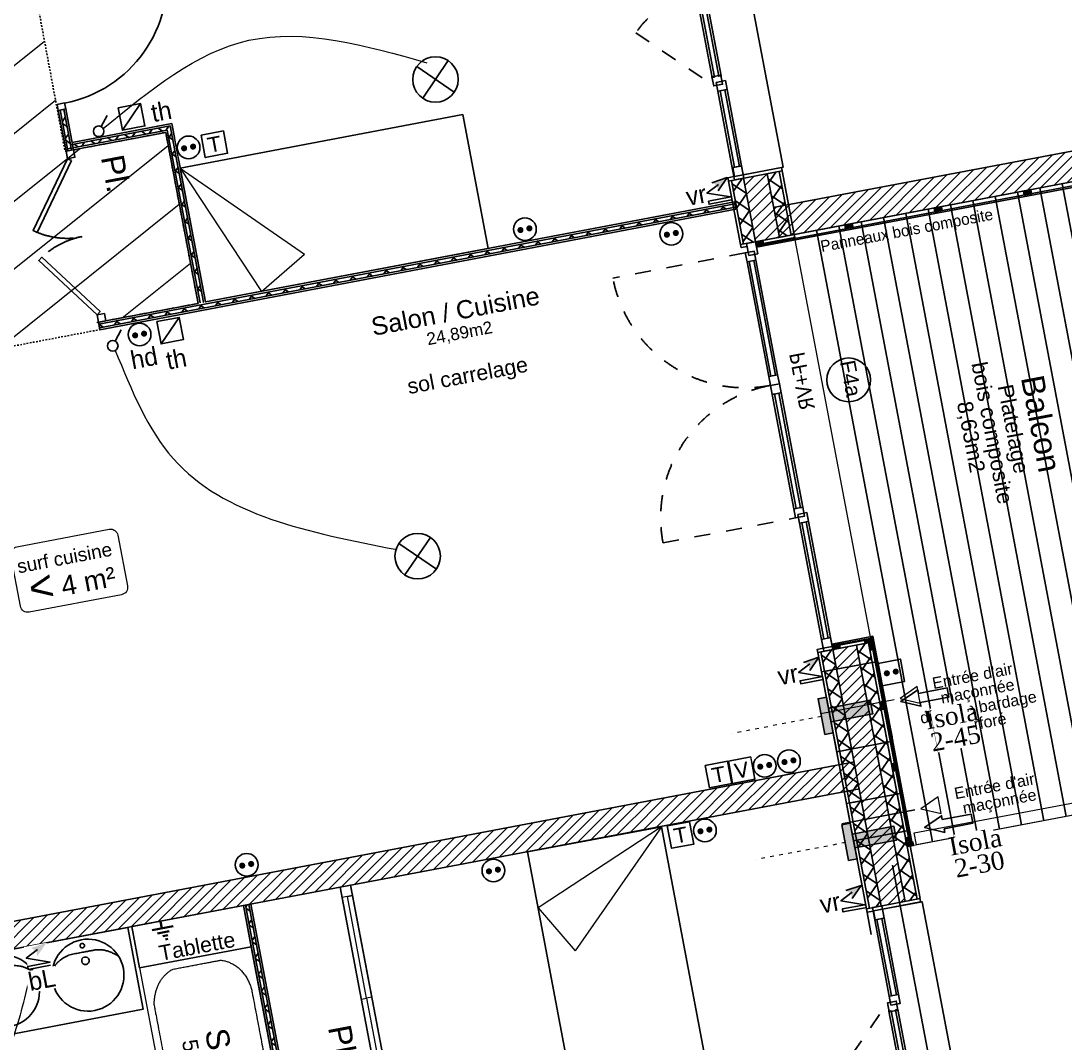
# Model space of a CAD drawing. Header units: centimetres. Extents: x 209280 to 319866, y -365283 to -277503.
# Drawn here: x 230130 to 237025, y -352220 to -345471 of the extents above; entities that cross this region are included whole.
import ezdxf

# ---------------------------------------------------------------- set-up
doc = ezdxf.new("R2010")
doc.units = ezdxf.units.CM
for name, pattern in [('ACAD_ISO03W100', [30, 12, -18]), ('prelem_vmc', [0.222222, 0.111111, -0.111111]), ('prlm_eu-4', [1.574803, 0.984252, -0.19685, 0.19685, -0.19685]), ('Style de ligne -1', [0.41664, 0.20828, -0.20836]), ('Style de ligne -2', [0.694425, 0.48607, -0.208355])]:
    doc.linetypes.add(name, pattern=pattern)
doc.layers.get('0').update_dxf_attribs({"color": 252})
for name, color, linetype in [('3-BAT C-Niveau 1', 252, 'Continuous'), ('prlm-MOD-PB', 123, 'Continuous'), ('prlm-VMC', 93, 'Continuous')]:
    doc.layers.add(name, color=color, linetype=linetype)
doc.layers.add('prlm-ELEC-CFA', color=1, linetype='Continuous', lineweight=25)
doc.layers.add('prlm-ELEC-CFO', color=1, linetype='Continuous', lineweight=25)
doc.layers.add('prlm-ZEROPLOT', color=254, linetype='Continuous', plot=False)
doc.styles.add('Futura Book', font='')
doc.styles.add('Helvetica', font='arial.ttf')
doc.styles.add('Lucida Grande', font='')
doc.styles.add('prlm-elec-cfa', font='comic.ttf', dxfattribs={"height": 12})
doc.styles.add('prlm-elec-cfo', font='comic.ttf', dxfattribs={"height": 12})
doc.styles.add('prlm-sejc', font='arial.ttf', dxfattribs={"height": 20})
doc.styles.add('prlm-vmc', font='pala.ttf', dxfattribs={"height": 14})
doc.styles.get("Standard").update_dxf_attribs({"font": 'isocp.shx', "height": 100})
doc.styles.get('Futura Book').set_extended_font_data('Futura Book')
doc.styles.get('Lucida Grande').set_extended_font_data('Lucida Grande')
pattern_1 = [(45, (0, 0), (0, -1), [])]
pattern_2 = [(325.723595, (88960.93, 134700.79), (45.054865, 66.106423), []), (55.723595, (88960.93, 134700.79), (66.106423, -45.054865), [])]
pattern_3 = [(45, (89146.82, 134700.79), (-31.2347524, 39.0434405), [])]
pattern_4 = [(325.723595, (88960.93, 134700.79), (45.054865, 66.106423), []), (55.723595, (88960.93, 134700.79), (66.106423, -45.054865), [])]

# ---------------------------------------------------------------- blocks, each defined once
blk = doc.blocks.new('Groupe-12-1')
at = {"linetype": 'Continuous'}
h = blk.add_hatch(dxfattribs=at)
h.set_pattern_fill('BOIS 45', color=256, style=0, pattern_type=2)
h.set_pattern_definition(pattern_1)
h.paths.add_polyline_path([(14679.2, -48427.28), (14674.29, -48428.21), (14673.79, -48425.56), (14678.7, -48424.63)])
h = blk.add_hatch(dxfattribs=at)
h.set_pattern_fill('BOIS 45', color=256, style=0, pattern_type=2)
h.set_pattern_definition(pattern_1)
h.paths.add_polyline_path([(14657.88, -48431.32), (14652.97, -48432.25), (14652.47, -48429.6), (14657.38, -48428.67)])
h = blk.add_hatch(dxfattribs=at)
h.set_pattern_fill('BOIS 45', color=256, style=0, pattern_type=2)
h.set_pattern_definition(pattern_1)
h.paths.add_polyline_path([(14679.2, -48427.28), (14680.13, -48432.2), (14677.48, -48432.7), (14676.55, -48427.79)])
h = blk.add_hatch(dxfattribs=at)
h.set_pattern_fill('BOIS 45', color=256, style=0, pattern_type=2)
h.set_pattern_definition(pattern_1)
h.paths.add_polyline_path([(14684.89, -48471.83), (14683.96, -48466.92), (14686.61, -48466.42), (14687.54, -48471.33)])
h = blk.add_hatch(dxfattribs=at)
h.set_pattern_fill('BOIS 45', color=256, style=0, pattern_type=2)
h.set_pattern_definition(pattern_1)
h.paths.add_polyline_path([(14692.62, -48512.64), (14691.69, -48507.73), (14694.34, -48507.22), (14695.27, -48512.14)])
h = blk.add_hatch(dxfattribs=at)
h.set_pattern_fill('BOIS 45', color=256, style=0, pattern_type=2)
h.set_pattern_definition(pattern_1)
h.paths.add_polyline_path([(14702, -48562.2), (14701.07, -48557.28), (14703.73, -48556.78), (14704.66, -48561.69)])
at = {"linetype": 'Continuous', "flags": 128}
for points in [[(14678.47, -48423.66), (14678.66, -48424.64), (14652.47, -48429.6), (14652.28, -48428.62)], [(14704.51, -48560.91), (14701.85, -48561.41), (14676.55, -48427.79), (14652.97, -48432.25), (14652.47, -48429.6), (14678.7, -48424.63)], [(14679.2, -48427.28), (14674.29, -48428.21), (14673.79, -48425.56), (14678.7, -48424.63)], [(14678.47, -48423.66), (14679.45, -48423.47), (14705.63, -48561.71), (14704.65, -48561.9)], [(14657.88, -48431.32), (14652.97, -48432.25), (14652.47, -48429.6), (14657.38, -48428.67)], [(14679.2, -48427.28), (14680.13, -48432.2), (14677.48, -48432.7), (14676.55, -48427.79)], [(14684.89, -48471.83), (14683.96, -48466.92), (14686.61, -48466.42), (14687.54, -48471.33)], [(14692.62, -48512.64), (14691.69, -48507.73), (14694.34, -48507.22), (14695.27, -48512.14)], [(14702, -48562.2), (14701.07, -48557.28), (14703.73, -48556.78), (14704.66, -48561.69)], [(14706.27, -48561.59), (14702.04, -48562.39), (14701.61, -48560.13), (14701.81, -48560.1), (14702.2, -48562.16), (14706.04, -48561.43), (14705.65, -48559.37), (14705.84, -48559.33)]]:
    blk.add_lwpolyline(points, close=True, dxfattribs=at)
blk = doc.blocks.new('Groupe-187-1')
at = {"linetype": 'Continuous'}
for p, q in [((14789.63, -48127.5), (14866.11, -48531.33)), ((14804.37, -48124.71), (14880.85, -48528.54)), ((14819.11, -48121.92), (14895.58, -48525.75)), ((14760.15, -48133.08), (14836.63, -48536.92)), ((14774.89, -48130.29), (14851.37, -48534.13)), ((14715.94, -48141.46), (14792.42, -48545.29)), ((14730.68, -48138.67), (14807.16, -48542.5)), ((14745.42, -48135.87), (14821.89, -48539.71)), ((14686.46, -48147.04), (14762.94, -48550.87)), ((14701.2, -48144.25), (14777.68, -48548.08)), ((14642.25, -48155.41), (14718.73, -48559.25)), ((14656.99, -48152.62), (14733.47, -48556.45)), ((14671.73, -48149.83), (14748.2, -48553.66))]:
    blk.add_line(p, q, dxfattribs=at)
at = {"linetype": 'Continuous', "lineweight": 18, "flags": 128}
for points in [[(14833.84, -48119.13), (14910.32, -48522.95), (14703.99, -48562.02), (14627.51, -48158.2)], [(14833.84, -48119.13), (14910.32, -48522.96), (14902.46, -48524.45), (14825.98, -48120.62)], [(14908.81, -48515.11), (14910.3, -48522.97), (14708.31, -48561.22), (14706.82, -48553.36)]]:
    blk.add_lwpolyline(points, close=True, dxfattribs=at)
blk = doc.blocks.new('Groupe-242-1')
at = {"linetype": 'Continuous'}
h = blk.add_hatch(dxfattribs=at)
h.set_pattern_fill('BOIS 45', color=256, style=0, pattern_type=2)
h.set_pattern_definition(pattern_1)
h.paths.add_polyline_path([(14679.2, -48427.28), (14674.29, -48428.21), (14673.79, -48425.56), (14678.7, -48424.63)])
h = blk.add_hatch(dxfattribs=at)
h.set_pattern_fill('BOIS 45', color=256, style=0, pattern_type=2)
h.set_pattern_definition(pattern_1)
h.paths.add_polyline_path([(14657.88, -48431.32), (14652.97, -48432.25), (14652.47, -48429.6), (14657.38, -48428.67)])
h = blk.add_hatch(dxfattribs=at)
h.set_pattern_fill('BOIS 45', color=256, style=0, pattern_type=2)
h.set_pattern_definition(pattern_1)
h.paths.add_polyline_path([(14679.2, -48427.28), (14680.13, -48432.2), (14677.48, -48432.7), (14676.55, -48427.79)])
h = blk.add_hatch(dxfattribs=at)
h.set_pattern_fill('BOIS 45', color=256, style=0, pattern_type=2)
h.set_pattern_definition(pattern_1)
h.paths.add_polyline_path([(14684.89, -48471.83), (14683.96, -48466.92), (14686.61, -48466.42), (14687.54, -48471.33)])
h = blk.add_hatch(dxfattribs=at)
h.set_pattern_fill('BOIS 45', color=256, style=0, pattern_type=2)
h.set_pattern_definition(pattern_1)
h.paths.add_polyline_path([(14692.62, -48512.64), (14691.69, -48507.73), (14694.34, -48507.22), (14695.27, -48512.14)])
h = blk.add_hatch(dxfattribs=at)
h.set_pattern_fill('BOIS 45', color=256, style=0, pattern_type=2)
h.set_pattern_definition(pattern_1)
h.paths.add_polyline_path([(14701.85, -48561.41), (14700.92, -48556.5), (14703.58, -48555.99), (14704.51, -48560.91)])
at = {"linetype": 'Continuous', "flags": 128}
for points in [[(14678.47, -48423.66), (14678.66, -48424.64), (14652.47, -48429.6), (14652.28, -48428.62)], [(14704.51, -48560.91), (14701.85, -48561.41), (14676.55, -48427.79), (14652.97, -48432.25), (14652.47, -48429.6), (14678.7, -48424.63)], [(14679.2, -48427.28), (14674.29, -48428.21), (14673.79, -48425.56), (14678.7, -48424.63)], [(14678.47, -48423.66), (14679.45, -48423.47), (14705.63, -48561.71), (14704.65, -48561.9)], [(14657.88, -48431.32), (14652.97, -48432.25), (14652.47, -48429.6), (14657.38, -48428.67)], [(14679.2, -48427.28), (14680.13, -48432.2), (14677.48, -48432.7), (14676.55, -48427.79)], [(14684.89, -48471.83), (14683.96, -48466.92), (14686.61, -48466.42), (14687.54, -48471.33)], [(14692.62, -48512.64), (14691.69, -48507.73), (14694.34, -48507.22), (14695.27, -48512.14)], [(14701.85, -48561.41), (14700.92, -48556.5), (14703.58, -48555.99), (14704.51, -48560.91)], [(14702.04, -48562.39), (14701.85, -48561.41), (14704.47, -48560.91), (14704.65, -48561.9)]]:
    blk.add_lwpolyline(points, close=True, dxfattribs=at)
blk = doc.blocks.new('FENETRE TYPE 1')
at = {"linetype": 'Style de ligne -1', "ltscale": 50.8}
for p, q in [((48.17, 60.17), (4, 16)), ((84.68, 59.99), (128.67, 16))]:
    blk.add_line(p, q, dxfattribs=at)
at = {"linetype": 'Continuous'}
blk.add_line((0, 16), (0, 14), dxfattribs=at)
at = {"linetype": 'Continuous', "lineweight": 25, "flags": 128}
for points in [[(-2, 18), (0, 18), (0, 14)], [(192, 18), (190, 18), (190, 14)], [(0, 8), (0, -18), (-2, -18)], [(190, 7.7), (190, -18), (192, -18)]]:
    blk.add_lwpolyline(points, dxfattribs=at)
at = {"linetype": 'Continuous', "flags": 128}
for points in [[(-2, 14), (6, 14), (6, 8), (-2, 8)], [(4, 16), (10, 16), (10, 10), (4, 10)], [(10, 16), (60.46, 16), (60.46, 14.5), (10, 14.5)], [(60.46, 16), (66.46, 16), (66.46, 10), (60.46, 10)], [(66.46, 16), (72.46, 16), (72.46, 10), (66.46, 10)], [(72.46, 16), (123.05, 16), (123.05, 14.5), (72.46, 14.5)], [(122.67, 16), (128.67, 16), (128.67, 10), (122.67, 10)], [(126.67, 14), (132.67, 14), (132.67, 7.7), (126.67, 7.7)], [(132.67, 14), (184, 14), (184, 12.5), (132.67, 12.5)], [(184, 14), (192.25, 14), (192.25, 7.7), (184, 7.7)], [(10, 11.5), (60.46, 11.5), (60.46, 10), (10, 10)], [(72.46, 11.5), (123.05, 11.5), (123.05, 10), (72.46, 10)], [(132.67, 9.2), (184, 9.2), (184, 7.7), (132.67, 7.7)], [(184, 13.7), (190, 13.7), (190, 7.7), (184, 7.7)]]:
    blk.add_lwpolyline(points, close=True, dxfattribs=at)
blk.add_lwpolyline([(0, 10), (0, -19), (190, -19), (190, 10)], dxfattribs=at)
at = {"linetype": 'Style de ligne -1', "ltscale": 50.8}
for centre, radius, start, end in [((4, 16), 62.46, 360, 45), ((128.67, 16), 62.21, 136.63922, 180)]:
    blk.add_arc(centre, radius, start, end, dxfattribs=at)
at = {"insert": (50.38, 2.81), "char_height": 10.161, "attachment_point": 1, "line_spacing_factor": 0.978845, "style": 'Lucida Grande'}
blk.add_mtext('F+VR ', dxfattribs=at)
blk = doc.blocks.new('PORTE FENETRE TYPE 1')
at = {"linetype": 'Style de ligne -1', "ltscale": 50.8}
for p, q in [((4, 16), (4, 105)), ((182, 105), (182, 16))]:
    blk.add_line(p, q, dxfattribs=at)
at = {"linetype": 'Continuous', "lineweight": 25, "flags": 128}
for points in [[(-2, 18), (0, 18), (0, 14)], [(272, 18), (270, 18), (270, 14)], [(0, 8), (0, -18), (-2, -18)], [(270, 8), (270, -18), (272, -18)]]:
    blk.add_lwpolyline(points, dxfattribs=at)
at = {"linetype": 'Continuous', "flags": 128}
for points in [[(-2, 14), (6, 14), (6, 8), (-2, 8)], [(4, 16), (10, 16), (10, 10), (4, 10)], [(10, 16), (87, 16), (87, 14.5), (10, 14.5)], [(87, 16), (93, 16), (93, 10), (87, 10)], [(93, 16), (99, 16), (99, 10), (93, 10)], [(99, 16), (176, 16), (176, 14.5), (99, 14.5)], [(176, 16), (182, 16), (182, 10), (176, 10)], [(180, 14), (186, 14), (186, 8), (180, 8)], [(186, 14), (264, 14), (264, 12.5), (186, 12.5)], [(264, 14), (270, 14), (270, 8), (264, 8)], [(264, 14), (272, 14), (272, 8), (264, 8)], [(10, 11.5), (87, 11.5), (87, 10), (10, 10)], [(99, 11.5), (176, 11.5), (176, 10), (99, 10)], [(186, 9.5), (264, 9.5), (264, 8), (186, 8)]]:
    blk.add_lwpolyline(points, close=True, dxfattribs=at)
at = {"linetype": 'Style de ligne -1', "ltscale": 50.8}
for centre, start, end in [((4, 16), 360, 90), ((182, 16), 90, 180)]:
    blk.add_arc(centre, 89, start, end, dxfattribs=at)
at = {"insert": (74.62, 0.04), "char_height": 10.161, "attachment_point": 1, "line_spacing_factor": 0.978845, "style": 'Lucida Grande'}
blk.add_mtext('PF+VR ', dxfattribs=at)
blk = doc.blocks.new('Groupe-294-1')
at = {"linetype": 'Continuous'}
blk.add_circle((14663.42, -48254.2), 14.45, dxfattribs=at)
at = {"insert": (14667.53, -48240.38), "char_height": 10.087, "attachment_point": 1, "rotation": 280.72359, "line_spacing_factor": 0.834288, "style": 'Helvetica'}
blk.add_mtext('F4a', dxfattribs=at)
blk = doc.blocks.new('Groupe-307-1')
at = {"linetype": 'Continuous'}
h = blk.add_hatch(dxfattribs=at)
h.set_pattern_fill('BOIS 45', color=256, style=0, pattern_type=2)
h.set_pattern_definition(pattern_1)
h.paths.add_polyline_path([(14825.2, -48123.51), (14820.29, -48124.44), (14819.79, -48121.79), (14824.7, -48120.86)])
h = blk.add_hatch(dxfattribs=at)
h.set_pattern_fill('BOIS 45', color=256, style=0, pattern_type=2)
h.set_pattern_definition(pattern_1)
h.paths.add_polyline_path([(14784.26, -48131.27), (14779.34, -48132.2), (14778.84, -48129.54), (14783.75, -48128.61)])
h = blk.add_hatch(dxfattribs=at)
h.set_pattern_fill('BOIS 45', color=256, style=0, pattern_type=2)
h.set_pattern_definition(pattern_1)
h.paths.add_polyline_path([(14725.3, -48142.43), (14720.39, -48143.36), (14719.89, -48140.71), (14724.8, -48139.78)])
h = blk.add_hatch(dxfattribs=at)
h.set_pattern_fill('BOIS 45', color=256, style=0, pattern_type=2)
h.set_pattern_definition(pattern_1)
h.paths.add_polyline_path([(14666.35, -48153.6), (14661.44, -48154.53), (14660.94, -48151.87), (14665.85, -48150.94)])
h = blk.add_hatch(dxfattribs=at)
h.set_pattern_fill('BOIS 45', color=256, style=0, pattern_type=2)
h.set_pattern_definition(pattern_1)
h.paths.add_polyline_path([(14607.4, -48164.76), (14602.49, -48165.69), (14601.98, -48163.04), (14606.9, -48162.11)])
at = {"linetype": 'Continuous', "flags": 128}
for points in [[(14601.98, -48163.04), (14824.7, -48120.86), (14825.2, -48123.51), (14602.49, -48165.69)], [(14825.2, -48123.51), (14820.29, -48124.44), (14819.79, -48121.79), (14824.7, -48120.86)], [(14825.2, -48123.51), (14825.39, -48124.5), (14602.67, -48166.67), (14602.49, -48165.69)], [(14784.26, -48131.27), (14779.34, -48132.2), (14778.84, -48129.54), (14783.75, -48128.61)], [(14725.3, -48142.43), (14720.39, -48143.36), (14719.89, -48140.71), (14724.8, -48139.78)], [(14666.35, -48153.6), (14661.44, -48154.53), (14660.94, -48151.87), (14665.85, -48150.94)], [(14607.4, -48164.76), (14602.49, -48165.69), (14601.98, -48163.04), (14606.9, -48162.11)]]:
    blk.add_lwpolyline(points, close=True, dxfattribs=at)
blk = doc.blocks.new('MTC 125-H1')
at = {"linetype": 'prlm_eu-4', "lineweight": 18, "ltscale": 50.8}
for q in [(0, 25.57), (0, 19.68)]:
    blk.add_line((0, -23.6), q, dxfattribs=at)
at = {"linetype": 'Continuous', "lineweight": 18, "flags": 128}
blk.add_lwpolyline([(3.09, 42.18), (-3.09, 42.18), (-5.59, 42.18), (0, 29.68), (5.59, 42.18)], close=True, dxfattribs=at)
at = {"linetype": 'Continuous', "flags": 128}
blk.add_lwpolyline([(-26.8, 19.68), (26.8, 19.68), (26.8, -18), (-26.8, -18)], close=True, dxfattribs=at)
at = {"linetype": 'prelem_vmc', "ltscale": 50.8, "flags": 128}
blk.add_lwpolyline([(-26.8, 19.68), (26.8, 19.68), (26.8, -18), (-26.8, -18)], close=True, dxfattribs=at)
at = {"insert": (-9.53, 79.29), "char_height": 7.5654, "attachment_point": 2, "rotation": 90, "line_spacing_factor": 0.834288, "style": 'Helvetica'}
blk.add_mtext("Entrée d'air\\P maçonnée\\Pderrière bardage\\Pperforé", dxfattribs=at)
blk = doc.blocks.new('MTC 125-V01')
at = {"linetype": 'prlm_eu-4', "ltscale": 50.8}
for q in [(0, 25.57), (0, 19.68)]:
    blk.add_line((0, -23.6), q, dxfattribs=at)
at = {"linetype": 'Continuous', "lineweight": 18, "flags": 128}
blk.add_lwpolyline([(3.09, 42.18), (-3.09, 42.18), (-5.59, 42.18), (0, 29.68), (5.59, 42.18)], close=True, dxfattribs=at)
at = {"linetype": 'Continuous', "flags": 128}
blk.add_lwpolyline([(-12.5, 18.02), (12.5, 18.02), (12.5, -18), (-12.5, -18)], close=True, dxfattribs=at)
at = {"linetype": 'prelem_vmc', "ltscale": 50.8, "flags": 128}
blk.add_lwpolyline([(-12.5, 18.02), (12.5, 18.02), (12.5, -18), (-12.5, -18)], close=True, dxfattribs=at)
at = {"insert": (-9.53, 80.07), "char_height": 7.5654, "attachment_point": 2, "rotation": 90, "line_spacing_factor": 0.834288, "style": 'Helvetica'}
blk.add_mtext("Entrée d'air\\P maçonnée", dxfattribs=at)
blk = doc.blocks.new('xi.EA-Ma')
at = {"layer": 'prlm-MOD-PB'}
blk.add_hatch(color=0, dxfattribs=at).paths.add_polyline_path([(-4.65, 0), (-4.65, -28), (4.65, -28), (4.65, 0)])
at = {"layer": 'prlm-VMC', "linetype": 'ByBlock'}
blk.add_hatch(color=0, dxfattribs=at).paths.add_polyline_path([(-12, 5.6), (12, 5.6), (12, 0), (-12, 0)])
at = {"layer": 'prlm-MOD-PB', "color": 0, "linetype": 'ByBlock', "lineweight": -2, "flags": 128}
blk.add_lwpolyline([(-4.65, 0), (-4.65, -28), (4.65, -28), (4.65, 0)], close=True, dxfattribs=at)
at = {"layer": 'prlm-VMC', "color": 0, "linetype": 'ByBlock', "flags": 128}
for points in [[(-12, 5.6), (12, 5.6), (12, 0), (-12, 0)], [(-3.09, -60.19), (-3.09, -79.51), (3.09, -79.51), (3.09, -60.19), (5.59, -60.19), (0, -47.69), (-5.59, -60.19)]]:
    blk.add_lwpolyline(points, close=True, dxfattribs=at)
at = {"layer": 'prlm-ZEROPLOT', "color": 250, "linetype": 'ACAD_ISO03W100', "lineweight": 0, "ltscale": 0.2}
blk.add_lwpolyline([(0, 5.6), (0, 65.6)], dxfattribs=at)
blk = doc.blocks.new('xi.PC-EXT')
at = {"layer": 'prlm-ELEC-CFO', "color": 0, "linetype": 'ByBlock', "lineweight": -2, "flags": 128}
blk.add_lwpolyline([(-7.5, 7.5), (7.5, 7.5), (7.5, -7.5), (-7.5, -7.5)], close=True, dxfattribs=at)
at = {"layer": 'prlm-ELEC-CFO', "color": 0, "linetype": 'ByBlock', "lineweight": 5, "const_width": 2}
for points in [[(-4, 0, 1), (-2, 0, 1)], [(2, 0, 1), (4, 0, 1)]]:
    blk.add_lwpolyline(points, format="xyb", close=True, dxfattribs=at)
blk = doc.blocks.new('xi.VR')
at = {"layer": 'prlm-ELEC-CFO', "lineweight": 5}
blk.add_hatch(color=0, dxfattribs=at).paths.add_polyline_path([(-3, 6), (-0.1, 3.7), (0, 0), (7.5, 7.5)])
at = {"layer": 'prlm-ELEC-CFO', "color": 0}
for points in [[(-3, 6), (7.5, 7.5), (0, 0)], [(0.95, 4.23), (-7.5, 0), (7.5, -5.5), (-7.5, -5.5), (-7.5, -7.5), (7.5, -7.5)]]:
    blk.add_lwpolyline(points, dxfattribs=at)
blk = doc.blocks.new('xi.TEL')
at = {"layer": 'prlm-ELEC-CFA', "color": 0, "linetype": 'ByBlock', "lineweight": -2, "flags": 128}
blk.add_lwpolyline([(-7.5, 7.5), (7.5, 7.5), (7.5, -7.5), (-7.5, -7.5)], close=True, dxfattribs=at)
at = {"layer": 'prlm-ELEC-CFA', "color": 0, "linetype": 'ByBlock', "insert": (0, 0), "char_height": 10, "width": 11.36, "attachment_point": 5}
blk.add_mtext('{\\fVerdana|b0|i0|c0|p34;T}', dxfattribs=at)
blk = doc.blocks.new('xi.TV')
at = {"layer": 'prlm-ELEC-CFA', "color": 0, "linetype": 'ByBlock', "lineweight": -2, "flags": 128}
blk.add_lwpolyline([(-7.5, 7.5), (7.5, 7.5), (7.5, -7.5), (-7.5, -7.5)], close=True, dxfattribs=at)
at = {"layer": 'prlm-ELEC-CFA', "color": 0, "linetype": 'ByBlock', "insert": (0, 0), "char_height": 10, "width": 11.36, "attachment_point": 5}
blk.add_mtext('{\\fVerdana|b0|i0|c0|p34;V}', dxfattribs=at)
blk = doc.blocks.new('xi.PC')
at = {"color": 0, "lineweight": 5}
blk.add_wipeout([(-7.5, -7.5), (7.5, -7.5), (7.5, 7.5), (-7.5, 7.5)], dxfattribs=at).dxf.layer = 'prlm-ELEC-CFO'
at = {"layer": 'prlm-ELEC-CFO', "color": 0, "linetype": 'ByBlock', "lineweight": 5, "const_width": 2}
for points in [[(-4, 0, 1), (-2, 0, 1)], [(2, 0, 1), (4, 0, 1)]]:
    blk.add_lwpolyline(points, format="xyb", close=True, dxfattribs=at)
at = {"layer": 'prlm-ELEC-CFO', "color": 0, "linetype": 'ByBlock', "lineweight": -2}
blk.add_circle((0, 0), 7.5, dxfattribs=at)
blk = doc.blocks.new('xi.PCHD')
at = {"color": 0, "lineweight": 5}
blk.add_wipeout([(-7.5, -7.5), (7.5, -7.5), (7.5, 7.5), (-7.5, 7.5)], dxfattribs=at).dxf.layer = 'prlm-ELEC-CFO'
at = {"layer": 'prlm-ELEC-CFO', "color": 0, "linetype": 'ByBlock', "lineweight": 5, "const_width": 2}
for points in [[(-4, 0, 1), (-2, 0, 1)], [(2, 0, 1), (4, 0, 1)]]:
    blk.add_lwpolyline(points, format="xyb", close=True, dxfattribs=at)
at = {"layer": 'prlm-ELEC-CFO', "color": 0, "linetype": 'ByBlock', "lineweight": -2}
blk.add_circle((0, 0), 7.5, dxfattribs=at)
blk = doc.blocks.new('xi.SA')
at = {"layer": 'prlm-ELEC-CFO', "color": 0}
blk.add_lwpolyline([(0.2, -1.28), (5.5, 5.28)], dxfattribs=at)
blk.add_circle((-2, -4), 3.5, dxfattribs=at)
blk = doc.blocks.new('xi.PTCE')
at = {"layer": 'prlm-ELEC-CFO', "color": 0}
for points in [[(-10.61, 10.61), (10.61, -10.61)], [(10.61, 10.61), (-10.61, -10.61)]]:
    blk.add_lwpolyline(points, dxfattribs=at)
at = {"layer": 'prlm-ELEC-CFO', "color": 0, "linetype": 'ByBlock'}
blk.add_circle((0, 0), 15, dxfattribs=at)
blk = doc.blocks.new('xi.4m²')
at = {"color": 0}
blk.add_wipeout([(-34.54, 20.54), (34.54, 20.54), (34.54, -20.54), (-34.54, -20.54)], dxfattribs=at).dxf.layer = 'prlm-ELEC-CFO'
at = {"layer": 'prlm-ELEC-CFO', "color": 0, "lineweight": 13}
blk.add_lwpolyline([(-31, 22), (31, 22, -0.414214), (36, 17), (36, -17, -0.414214), (31, -22), (-31, -22, -0.414214), (-36, -17), (-36, 17, -0.414214)], format="xyb", close=True, dxfattribs=at)
at = {"layer": 'prlm-ELEC-CFO', "color": 0, "attachment_point": 6, "line_spacing_factor": 0.8, "style": 'prlm-sejc'}
for s, insert, char_height in [('surf cuisine', (30.36, 8.9), 9), ('4 m²', (29.31, -9.19), 13)]:
    blk.add_mtext(s, dxfattribs=dict(at, insert=insert, char_height=char_height))
at = {"layer": 'prlm-ELEC-CFO', "color": 0, "style": 'prlm-sejc', "flags": 8}
blk.add_attdef('?', (-28.3, -16.79), '', height=20, dxfattribs=at)
blk = doc.blocks.new('xi.BL')
at = {"color": 0, "lineweight": 5}
blk.add_wipeout([(-7.5, -7.5), (7.5, -7.5), (7.5, 7.5), (-7.5, 7.5)], dxfattribs=at).dxf.layer = 'prlm-ELEC-CFO'
at = {"layer": 'prlm-ELEC-CFO', "lineweight": 5}
blk.add_hatch(color=0, dxfattribs=at).paths.add_polyline_path([(-3, 6), (-0.1, 3.7), (0, 0), (7.5, 7.5)])
at = {"layer": 'prlm-ELEC-CFO', "color": 0}
blk.add_lwpolyline([(0.95, 4.23), (-7.5, 0), (7.5, -5.5), (-7.5, -5.5), (-7.5, -7.5), (7.5, -7.5)], dxfattribs=at)
blk = doc.blocks.new('Groupe-132-1')
at = {"linetype": 'Continuous', "lineweight": 18}
for p, q in [((14539.98, -48549.26), (14458.45, -48602.76)), ((14539.98, -48549.26), (14482.9, -48631.22)), ((14458.45, -48602.76), (14451.52, -48565.82)), ((14458.45, -48602.76), (14482.95, -48631.27))]:
    blk.add_line(p, q, dxfattribs=at)
at = {"linetype": 'Continuous', "flags": 128}
blk.add_lwpolyline([(14575.09, -48735.99), (14486.64, -48752.62), (14451.53, -48565.89), (14539.98, -48549.26)], close=True, dxfattribs=at)
blk = doc.blocks.new('Baignoire 175x75')
at = {"linetype": 'Continuous', "lineweight": 18, "flags": 128}
blk.add_lwpolyline([(0, 0), (170, 0), (170, -75), (0, -75)], close=True, dxfattribs=at)
at = {"linetype": 'Continuous', "lineweight": 18}
blk.add_ellipse((12.5, -37), major_axis=(2.5, 0), ratio=1, dxfattribs=at)
blk.add_open_spline([(140.1, -5), (146.77, -5), (158.33, -10.35), (165, -19.6), (165, -37.5), (165, -55.4), (158.33, -64.65), (146.77, -70), (85, -70), (23.23, -70), (11.67, -64.65), (5, -55.4), (5, -37.5), (5, -19.6), (11.67, -10.35), (23.23, -5), (83.33, -5), (140.1, -5)], degree=2, knots=[0, 0, 0, 0.017264, 0.034528, 0.051791, 0.150116, 0.16738, 0.184644, 0.201908, 0.504316, 0.52158, 0.538843, 0.556107, 0.654432, 0.671696, 0.68896, 0.706224, 1, 1, 1], dxfattribs=at)
blk = doc.blocks.new('Groupe-136-1')
at = {"linetype": 'Continuous', "flags": 128}
blk.add_lwpolyline([(14355.78, -48737.2), (14327.73, -48589.11), (14334.61, -48587.81), (14362.66, -48735.89)], close=True, dxfattribs=at)
at = {"linetype": 'Continuous', "lineweight": 18, "flags": 128}
for points in [[(14329.04, -48595.99), (14327.73, -48589.11), (14334.61, -48587.81), (14335.91, -48594.69)], [(14345.2, -48662.5), (14332.48, -48595.34), (14335.91, -48594.69), (14348.63, -48661.85)], [(14354.48, -48730.32), (14341.76, -48663.15), (14345.2, -48662.5), (14357.92, -48729.67)], [(14355.78, -48737.2), (14354.48, -48730.32), (14361.35, -48729.02), (14362.66, -48735.89)]]:
    blk.add_lwpolyline(points, close=True, dxfattribs=at)
blk = doc.blocks.new('Groupe-139-1')
at = {"linetype": 'Continuous', "flags": 128}
blk.add_lwpolyline([(14069.54, -48638.01), (14187.45, -48615.68), (14197.68, -48669.72), (14079.78, -48692.05)], close=True, dxfattribs=at)
at = {"linetype": 'Continuous'}
for centre, major_axis in [((14161.26, -48647.24), (-4.42, 23.34)), ((14157.46, -48627.76), (-1.47, -0.28)), ((14105.47, -48657.81), (-4.42, 23.34)), ((14101.87, -48638.29), (1.47, 0.28)), ((14159.56, -48637.72), (-2.46, -0.47)), ((14103.56, -48648.33), (2.46, 0.47))]:
    blk.add_ellipse(centre, major_axis=major_axis, ratio=1, dxfattribs=at)
for points in [[(14138.46, -48642.25), (14143.64, -48634.86), (14158.95, -48631.85), (14172.23, -48629.44), (14180.65, -48634.26)], [(14124.86, -48644.82), (14117.33, -48639.84), (14101.98, -48642.64), (14088.74, -48645.25), (14082.67, -48652.81)]]:
    blk.add_open_spline(points, degree=2, dxfattribs=at)
blk = doc.blocks.new('Groupe-86-1')
at = {"linetype": 'Continuous', "lineweight": 18}
for p, q in [((14222.11, -48114.33), (14275.72, -48195.79)), ((14222.11, -48114.33), (14304.15, -48171.3)), ((14275.72, -48195.79), (14304.19, -48171.25)), ((14275.72, -48195.79), (14238.79, -48202.77))]:
    blk.add_line(p, q, dxfattribs=at)
at = {"linetype": 'Continuous', "flags": 128}
blk.add_lwpolyline([(14408.79, -48078.98), (14425.54, -48167.4), (14238.86, -48202.76), (14222.11, -48114.33)], close=True, dxfattribs=at)
blk = doc.blocks.new('Groupe-87-1')
at = {"linetype": 'Continuous', "flags": 128}
for points in [[(14151.68, -48102.32), (14152.61, -48107.24), (14147.7, -48108.17), (14146.77, -48103.25)], [(14150.38, -48109.45), (14127.72, -48156.9), (14125.04, -48155.62), (14147.7, -48108.17)], [(14167.22, -48211.24), (14128.78, -48175.35), (14130.81, -48173.18), (14169.24, -48209.06)], [(14172.13, -48210.3), (14173.06, -48215.21), (14168.15, -48216.14), (14167.22, -48211.23)]]:
    blk.add_lwpolyline(points, close=True, dxfattribs=at)
at = {"linetype": 'Style de ligne -2', "ltscale": 50.8}
for centre, start, end in [((14147.7, -48108.17), 247.54666, 280.72359), ((14167.22, -48211.24), 100.72359, 133.90053)]:
    blk.add_arc(centre, 52.6, start, end, dxfattribs=at)
blk = doc.blocks.new('Sol carrelage')
at = {"insert": (0, -0.78), "char_height": 10.0872, "attachment_point": 2, "line_spacing_factor": 0.834288, "style": 'Helvetica'}
blk.add_mtext('sol carrelage', dxfattribs=at)

msp = doc.modelspace()

# ---------------------------------------------------------------- hatches: boundary and pattern name
at = {"linetype": 'Continuous'}
h = msp.add_hatch(dxfattribs=at)
h.set_pattern_fill('02_ISOLANT', color=256, scale=10, angle=100.7234404, style=0, pattern_type=2)
h.set_pattern_definition([(145.72344, (88960.93, 134700.79), (-45.055043, -66.106302), []), (235.72344, (88960.93, 134700.79), (-66.106302, 45.055043), [])])
h.paths.add_polyline_path([(230441.395, -346329.331), (230464.976, -346324.865), (230413.805, -346054.655), (230390.224, -346059.121)])
h = msp.add_hatch(dxfattribs=at)
h.set_pattern_fill('02_ISOLANT', color=256, scale=10, angle=-169.2985991, style=0, pattern_type=2)
h.set_pattern_definition([(235.701401, (88960.93, 134700.79), (66.088966, -45.080468), []), (325.701401, (88960.93, 134700.79), (-45.080468, -66.088966), [])])
h.paths.add_polyline_path([(231096.993, -346192.203), (231116.11, -346164.166), (230458.087, -346288.517), (230438.961, -346316.556)])
h = msp.add_hatch(dxfattribs=at)
h.set_pattern_fill('02_ISOLANT', color=256, scale=10, angle=100.7235947, style=0, pattern_type=2)
h.set_pattern_definition([(145.723595, (88960.93, 134700.79), (-45.054865, -66.106423), []), (235.723595, (88960.93, 134700.79), (-66.106423, 45.054865), [])])
h.paths.add_polyline_path([(231313.151, -347333.606), (231336.732, -347329.14), (231116.11, -346164.166), (231096.993, -346192.203)])
h = msp.add_hatch(dxfattribs=at)
h.set_pattern_fill('02_ISOLANT', color=256, scale=10, angle=-169.2764053, style=0, pattern_type=2)
h.set_pattern_definition([(235.723595, (88960.93, 134700.79), (66.106423, -45.054865), []), (325.723595, (88960.93, 134700.79), (-45.054865, -66.106423), [])])
h.paths.add_polyline_path([(234848.805, -346701.687), (234844.34, -346678.106), (230644.824, -347473.404), (230649.289, -347496.985)])
h = msp.add_hatch(dxfattribs=at)
h.set_pattern_fill('02_ISOLANT', color=256, scale=10, angle=100.7235947, style=0, pattern_type=2)
h.set_pattern_definition([(145.723595, (88960.93, 134700.79), (-45.054865, -66.106423), []), (235.723595, (88960.93, 134700.79), (-66.106423, 45.054865), [])])
h.paths.add_polyline_path([(231997.487, -353342.279), (232021.068, -353337.813), (231635.979, -351304.377), (231612.398, -351308.843)])
at = {"layer": '3-BAT C-Niveau 1', "linetype": 'Continuous', "lineweight": 18}
h = msp.add_hatch(dxfattribs=at)
h.set_pattern_fill('BA 13', color=256, scale=10, style=0, pattern_type=2)
h.set_pattern_definition([(218.65981, (88960.93, 134700.8), (-199.24783, 287.75041), [])])
h.paths.add_polyline_path([(229975.64, -343939.552), (230422.395, -346332.929), (231086.592, -346207.145), (231300.378, -347336.025), (230642.058, -347460.697), (230651.676, -347509.585), (229549.752, -347718.445), (229130.376, -345517.034), (228691.321, -345600.181), (228700.624, -345649.308), (229090.556, -345575.463), (229336.115, -346871.404), (227960.126, -347131.987), (227449.749, -344418.627)])
h.paths.add_polyline_path([(230642.018, -347460.704), (230633.221, -347462.37), (230633.917, -347466.101)])
at = {"layer": '3-BAT C-Niveau 1', "linetype": 'Continuous'}
h = msp.add_hatch(dxfattribs=at)
h.set_pattern_fill('MURS MACONNERIE-2', color=256, scale=10, style=0, pattern_type=2)
h.set_pattern_definition(pattern_3)
h.paths.add_polyline_path([(237299.378, -346490.489), (237262.164, -346293.982), (235097.062, -346704.006), (235134.276, -346900.513)])
h = msp.add_hatch(dxfattribs=at)
h.set_pattern_fill('MURS MACONNERIE-2', color=256, scale=10, style=0, pattern_type=2)
h.set_pattern_definition(pattern_3)
h.paths.add_polyline_path([(235058.541, -346480.338), (234901.335, -346510.109), (234980.775, -346929.583), (235137.98, -346899.812)])
h = msp.add_hatch(dxfattribs=at)
h.set_pattern_fill('02_ISOLANT', color=256, scale=10, angle=-79.2764053, style=0, pattern_type=2)
h.set_pattern_definition(pattern_4)
h.paths.add_polyline_path([(235137.144, -346465.452), (235058.541, -346480.338), (235137.98, -346899.812), (235216.583, -346884.926)])
h = msp.add_hatch(dxfattribs=at)
h.set_pattern_fill('02_ISOLANT', color=256, scale=10, angle=-79.2764053, style=0, pattern_type=2)
h.set_pattern_definition(pattern_4)
h.paths.add_polyline_path([(234901.335, -346510.109), (234822.732, -346524.995), (234902.172, -346944.469), (234980.775, -346929.583)])
h = msp.add_hatch(dxfattribs=at)
h.set_pattern_fill('MURS MACONNERIE-2', color=256, scale=10, style=0, pattern_type=2)
h.set_pattern_definition(pattern_3)
h.paths.add_polyline_path([(235647.816, -349591.961), (235490.61, -349621.732), (235811.23, -351314.743), (235968.435, -351284.971)])
h = msp.add_hatch(dxfattribs=at)
h.set_pattern_fill('02_ISOLANT', color=256, scale=10, angle=-79.2764053, style=0, pattern_type=2)
h.set_pattern_definition(pattern_2)
h.paths.add_polyline_path([(235726.419, -349577.075), (235647.816, -349591.961), (235968.435, -351284.971), (236047.038, -351270.086)])
h = msp.add_hatch(dxfattribs=at)
h.set_pattern_fill('02_ISOLANT', color=256, scale=10, angle=-79.2764053, style=0, pattern_type=2)
h.set_pattern_definition(pattern_2)
h.paths.add_polyline_path([(235490.61, -349621.732), (235412.007, -349636.618), (235732.627, -351329.628), (235811.23, -351314.743)])
h = msp.add_hatch(dxfattribs=at)
h.set_pattern_fill('MURS MACONNERIE-2', color=256, scale=10, style=0, pattern_type=2)
h.set_pattern_definition(pattern_3)
h.paths.add_polyline_path([(228815.985, -351655.224), (228849.478, -351832.08), (235668.143, -350540.772), (235634.65, -350363.915)])

# ---------------------------------------------------------------- linework, layer by layer
at = {"linetype": 'Continuous'}
for p, q in [((230419.135, -346012.935), (230369.997, -346022.241)), ((230426.578, -346052.237), (230419.135, -346012.935)), ((230369.997, -346022.241), (230377.44, -346061.542)), ((230377.44, -346061.542), (230426.578, -346052.237)), ((230428.622, -346331.75), (230377.451, -346061.54)), ((230441.395, -346329.331), (230390.224, -346059.121)), ((230441.395, -346329.331), (230390.224, -346059.121)), ((230464.976, -346324.865), (230413.805, -346054.655)), ((230464.976, -346324.865), (230413.805, -346054.655)), ((231086.638, -346207.39), (230428.601, -346331.744)), ((231096.993, -346192.203), (230438.961, -346316.556)), ((231096.993, -346192.203), (230438.961, -346316.556)), ((231116.11, -346164.166), (230458.087, -346288.517)), ((231116.11, -346164.166), (230458.087, -346288.517)), ((231300.378, -347336.025), (231086.638, -346207.39)), ((231313.151, -347333.606), (231096.993, -346192.203)), ((231313.151, -347333.606), (231096.993, -346192.203)), ((231336.732, -347329.14), (231116.11, -346164.166)), ((231336.732, -347329.14), (231116.11, -346164.166)), ((234844.34, -346678.106), (230644.824, -347473.404)), ((234844.34, -346678.106), (230644.824, -347473.404)), ((234848.805, -346701.687), (230649.289, -347496.985)), ((234848.805, -346701.687), (230649.289, -347496.985)), ((234851.224, -346714.46), (230651.708, -347509.758)), ((231984.714, -353344.698), (231599.625, -351311.262)), ((231997.487, -353342.279), (231612.398, -351308.843)), ((231997.487, -353342.279), (231612.398, -351308.843)), ((232021.068, -353337.813), (231635.979, -351304.377)), ((232021.068, -353337.813), (231635.979, -351304.377))]:
    msp.add_line(p, q, dxfattribs=at)
at = {"linetype": 'Continuous', "lineweight": 25}
for p, q in [((230426.578, -346052.237), (230377.451, -346061.54)), ((230428.622, -346331.75), (230377.451, -346061.54)), ((230477.749, -346322.446), (230426.578, -346052.237)), ((231126.465, -346148.979), (230468.447, -346273.329)), ((231349.504, -347326.722), (231126.465, -346148.979)), ((231086.638, -346207.39), (230428.601, -346331.744)), ((231300.378, -347336.025), (231086.638, -346207.39)), ((234841.921, -346665.333), (231349.504, -347326.722)), ((234841.921, -346665.333), (234851.224, -346714.46)), ((234851.224, -346714.46), (230651.708, -347509.758)), ((231300.378, -347336.025), (230642.405, -347460.631)), ((230642.405, -347460.631), (230651.708, -347509.758)), ((231896.658, -352879.726), (231599.625, -351311.262)), ((232033.841, -353335.394), (231648.752, -351301.958))]:
    msp.add_line(p, q, dxfattribs=at)
at = {"linetype": 'Continuous', "flags": 128}
msp.add_lwpolyline([(231599.354, -351311.313), (231650.914, -351583.569), (230914.262, -351723.075), (230862.703, -351450.819)], close=True, dxfattribs=at)
at = {"layer": '3-BAT C-Niveau 1', "linetype": 'Continuous'}
for p, q in [((237262.164, -346293.982), (235097.062, -346704.006)), ((237262.164, -346293.982), (235097.062, -346704.006)), ((235058.541, -346480.338), (235137.98, -346899.812)), ((237299.378, -346490.489), (235134.276, -346900.513)), ((235137.144, -346465.452), (235216.583, -346884.926)), ((235156.795, -346461.731), (235236.234, -346881.204)), ((234803.082, -346528.716), (234882.521, -346948.19)), ((234822.732, -346524.995), (234902.172, -346944.469)), ((235647.816, -349591.961), (235968.435, -351284.971)), ((235726.419, -349577.075), (236047.038, -351270.086)), ((235746.069, -349573.354), (236066.689, -351266.364)), ((235392.356, -349640.339), (235712.976, -351333.35)), ((235412.007, -349636.618), (235732.627, -351329.628)), ((236999.047, -356926.115), (235885.411, -351045.635))]:
    msp.add_line(p, q, dxfattribs=at)
at = {"layer": '3-BAT C-Niveau 1', "linetype": 'Continuous', "lineweight": 25}
for p, q in [((234803.082, -346528.716), (235156.795, -346461.731)), ((235058.541, -346480.338), (235137.98, -346899.812)), ((235156.795, -346461.731), (235236.234, -346881.204)), ((234803.082, -346528.716), (234882.521, -346948.19)), ((234901.335, -346510.109), (234980.775, -346929.583)), ((234882.521, -346948.19), (235236.234, -346881.204)), ((235392.356, -349640.339), (235746.069, -349573.354)), ((235647.816, -349591.961), (235968.435, -351284.971)), ((235746.069, -349573.354), (236066.689, -351266.364)), ((235392.356, -349640.339), (235523.727, -350334.033)), ((235490.61, -349621.732), (235811.23, -351314.743)), ((228815.985, -351655.224), (235634.65, -350363.915)), ((228815.985, -351655.224), (235634.65, -350363.915)), ((228849.478, -351832.08), (235668.143, -350540.772)), ((228849.478, -351832.08), (235668.143, -350540.772)), ((235557.22, -350510.89), (235637.159, -350933.003)), ((235670.652, -351109.86), (235674.373, -351129.51)), ((235712.976, -351333.35), (236066.689, -351266.364)), ((235745.08, -351502.874), (235712.976, -351333.35))]:
    msp.add_line(p, q, dxfattribs=at)
at = {"layer": '3-BAT C-Niveau 1', "linetype": 'Continuous', "lineweight": 18}
msp.add_line((237299.378, -346490.489), (235134.276, -346900.513), dxfattribs=at)
at = {"layer": '3-BAT C-Niveau 1', "linetype": 'Style de ligne -1', "ltscale": 50.8, "flags": 128}
for points in [[(229975.64, -343939.552), (230422.395, -346332.929), (231086.592, -346207.145), (231300.378, -347336.025), (230642.058, -347460.697), (230651.676, -347509.585), (229549.752, -347718.445), (229130.376, -345517.034), (228691.321, -345600.181), (228700.624, -345649.308), (229090.556, -345575.463), (229336.115, -346871.404), (227960.126, -347131.987), (227449.749, -344418.627)], [(230642.018, -347460.704), (230633.221, -347462.37), (230633.917, -347466.101)]]:
    msp.add_lwpolyline(points, close=True, dxfattribs=at)
at = {"layer": 'prlm-ELEC-CFO', "lineweight": 30}
for p, q in [((230996.62, -351475.507), (231136.155, -351449.082)), ((231060.63, -351463.58), (231051.709, -351416.475)), ((231032.052, -351496.874), (231109.505, -351482.206)), ((231066.82, -351514.686), (231100.495, -351508.309)), ((231084.751, -351535.688), (231101.588, -351532.499))]:
    msp.add_line(p, q, dxfattribs=at)
at = {"layer": 'prlm-ELEC-CFO', "color": 1}
msp.add_lwpolyline([(230801.417, -346192.684), (230920.886, -346017.393)], dxfattribs=at)
at = {"layer": 'prlm-ELEC-CFO', "lineweight": 13}
for points in [[(230673.957, -346181.662), (231636.046, -345599.286), (232810.658, -345746.985)], [(230092.971, -353533.356), (229884.827, -353014.195), (230084.669, -352174.037), (230203.416, -351728.677)]]:
    msp.add_spline(points, degree=3, dxfattribs=at)

# ---------------------------------------------------------------- block references
at = {"xscale": 10, "yscale": 10, "zscale": 10}
for name in ['Groupe-86-1', 'Groupe-87-1', 'Groupe-132-1', 'Groupe-136-1', 'Groupe-139-1']:
    msp.add_blockref(name, (88960.928, 134700.79), dxfattribs=at)
at = {"yscale": 10, "zscale": 10}
for name, p, xscale, rotation in [('Sol carrelage', (233068.291, -347753.642), 10, 10.72359474385764), ('Baignoire 175x75', (231966.886, -353254.1), -10, 280.7014009275661)]:
    msp.add_blockref(name, p, dxfattribs=dict(at, xscale=xscale, rotation=rotation))
at = {"layer": '3-BAT C-Niveau 1', "yscale": 10, "zscale": 10}
for name, p, xscale, rotation in [('FENETRE TYPE 1', (234622.216, -344606.297), -10, 100.7235947438887), ('PORTE FENETRE TYPE 1', (235063.099, -346934.348), -10, 100.7235947438887), ('MTC 125-H1', (235643.747, -349999.651), 10, 280.7235947438886), ('MTC 125-V01', (235781.363, -350728.357), 10, 280.7235947438905), ('FENETRE TYPE 1', (236247.554, -353188.783), 10, 100.7235947438886)]:
    msp.add_blockref(name, p, dxfattribs=dict(at, xscale=xscale, rotation=rotation))
at = {"layer": '3-BAT C-Niveau 1', "xscale": 10, "yscale": 10, "zscale": 10}
for name in ['Groupe-187-1', 'Groupe-307-1', 'Groupe-294-1', 'Groupe-12-1', 'Groupe-242-1']:
    msp.add_blockref(name, (88960.928, 134700.79), dxfattribs=at)
at = {"layer": 'prlm-ELEC-CFA', "xscale": 10, "yscale": 10, "zscale": 10, "rotation": 10.72360141139323}
for name, p in [('xi.TEL', (231407.83, -346285.356)), ('xi.TEL', (234736.865, -350447.053)), ('xi.TV', (234889.053, -350418.232)), ('xi.TEL', (234485.881, -350846.426))]:
    msp.add_blockref(name, p, dxfattribs=at)
at = {"layer": 'prlm-ELEC-CFO', "xscale": 10, "yscale": 10, "zscale": 10, "rotation": 10.72360141139323}
for name, p in [('xi.PTCE', (232867.608, -345857.495)), ('xi.SA', (230656.223, -346156.764)), ('xi.PTCE', (232749.976, -349005.46)), ('xi.PC-EXT', (235877.098, -349772.77))]:
    msp.add_blockref(name, p, dxfattribs=at)
at = {"layer": 'prlm-VMC', "xscale": 10, "yscale": 10, "zscale": 10, "rotation": 100.7235947442581}
for p in [(235470.605, -350053.53), (235628.286, -350886.152)]:
    msp.add_blockref('xi.EA-Ma', p, dxfattribs=at)

# ---------------------------------------------------------------- texts
at = {"attachment_point": 2, "line_spacing_factor": 0.834288, "style": 'Helvetica'}
for s, insert, char_height, rotation in [('Pl.\\P', (230829.501, -346464.496), 151.3086, 280.7235947), ('Salon / Cuisine\\P{\\H0.6752x;24,89m2}\\P', (232987.733, -347328.261), 120, 10.7235947), ('Tablette', (231284.107, -351531.144), 100.8724, 10.7235947), ('Sdb 2\\P{\\H0.6752x;5,53m2}\\P', (231544.54, -352382.223), 151.30859, 280.7235947), ('Pl.', (232328.87, -352209.823), 151.3086, 280.7235947)]:
    msp.add_mtext(s, dxfattribs=dict(at, insert=insert, char_height=char_height, rotation=rotation))
at = {"layer": '3-BAT C-Niveau 1'}
for s, insert, char_height, attachment_point, rotation, line_spacing_factor, style in [('Panneaux bois composite', (235403.44, -346923.395), 75.51649, 1, 10.7235947, 0.962448, 'Futura Book'), ('Balcon\\P{\\H0.6752x;Platelage \\Pbois composite}\\P{\\H0.6752x;8,}{\\H0.6752x;63}{\\H0.6752x;m2}\\P', (236940.857, -348116.193), 151.30859, 2, 280.7235947, 0.834288, 'Helvetica')]:
    msp.add_mtext(s, dxfattribs=dict(at, insert=insert, char_height=char_height, attachment_point=attachment_point, rotation=rotation, line_spacing_factor=line_spacing_factor, style=style))

# ---------------------------------------------------------------- next in the draw order: block references
at = {"layer": 'prlm-ELEC-CFO', "xscale": 10, "yscale": 10, "zscale": 10, "rotation": 10.72360141139323}
for p in [(231237.695, -346306.621), (233458.264, -346846.285), (234424.927, -346876.949), (235041.241, -350389.411), (234646.71, -350815.968), (231621.199, -351042.891), (233250.037, -351080.468)]:
    msp.add_blockref('xi.PC', p, dxfattribs=at)

# ---------------------------------------------------------------- next in the draw order: texts
at = {"layer": 'prlm-ELEC-CFO', "lineweight": 20, "char_height": 120, "attachment_point": 5, "rotation": 10.7236014, "line_spacing_factor": 0.8, "bg_fill": 3, "box_fill_scale": 1.1, "bg_fill_color": 256, "bg_fill_transparency": 0}
for s, insert, style in [('th', (231057.695, -346069.648), 'prlm-elec-cfa'), ('vr', (234589.219, -346621.03), 'prlm-elec-cfo'), ('hd', (230943.704, -347697.353), 'prlm-elec-cfo'), ('vr', (235193.898, -349786.984), 'prlm-elec-cfo'), ('vr', (235473.024, -351293.632), 'prlm-elec-cfo'), ('bL', (230268.674, -351801.636), 'prlm-elec-cfo')]:
    msp.add_mtext(s, dxfattribs=dict(at, insert=insert, style=style))
at = {"layer": 'prlm-VMC', "linetype": 'ByBlock', "lineweight": -2, "char_height": 120, "width": 236.73962, "attachment_point": 2, "rotation": 10.7236014, "line_spacing_factor": 0.75, "style": 'prlm-vmc', "bg_fill": 3, "box_fill_scale": 1.1, "bg_fill_color": 256, "bg_fill_transparency": 0}
for s, insert in [('Isola\\P2-45', (236262.408, -349999.81)), ('Isola\\P2-30', (236420.089, -350832.432))]:
    msp.add_mtext(s, dxfattribs=dict(at, insert=insert))

# ---------------------------------------------------------------- next in the draw order: linework, layer by layer
at = {"linetype": 'Continuous'}
msp.add_arc((230264.698, -345197.43), 830.542, 280.7234404, 8.6537489, dxfattribs=at)
at = {"layer": 'prlm-ELEC-CFO', "linetype": 'ByBlock', "lineweight": -2, "flags": 128}
msp.add_lwpolyline([(230773.506, -346045.303), (230920.886, -346017.393), (230948.797, -346164.773), (230801.417, -346192.684)], close=True, dxfattribs=at)

# ---------------------------------------------------------------- next in the draw order: block references
at = {"layer": 'prlm-ELEC-CFO', "xscale": 10, "yscale": 10, "zscale": 10, "rotation": 10.72360141139323}
for name, p in [('xi.VR', (234733.825, -346593.645)), ('xi.PCHD', (230914.245, -347541.797)), ('xi.VR', (235338.504, -349759.599)), ('xi.PC', (235201.439, -350359.073)), ('xi.VR', (235617.672, -351266.472)), ('xi.BL', (230239.12, -351645.582))]:
    msp.add_blockref(name, p, dxfattribs=at)

# ---------------------------------------------------------------- next in the draw order: linework, layer by layer
at = {"layer": 'prlm-ELEC-CFO', "lineweight": 13}
msp.add_spline([(230753.356, -347646.953), (231137.033, -348362.188), (232602.409, -348960.035)], degree=3, dxfattribs=at)

# ---------------------------------------------------------------- next in the draw order: block references
at = {"layer": 'prlm-ELEC-CFO', "xscale": 10, "yscale": 10, "zscale": 10, "rotation": 10.72360141139323}
msp.add_blockref('xi.SA', (230749.019, -347573.087), dxfattribs=at)

# ---------------------------------------------------------------- next in the draw order: block references
msp.add_blockref('xi.4m²', (230449.122, -349101.217), dxfattribs=at).add_auto_attribs({'?': '<'})

# ---------------------------------------------------------------- next in the draw order: texts
at = {"layer": 'prlm-ELEC-CFO', "lineweight": 20, "insert": (231156.681, -347703.985), "char_height": 120, "attachment_point": 5, "rotation": 10.7236014, "line_spacing_factor": 0.8, "style": 'prlm-elec-cfa', "bg_fill": 3, "box_fill_scale": 1.1, "bg_fill_color": 256, "bg_fill_transparency": 0}
msp.add_mtext('th', dxfattribs=at)

# ---------------------------------------------------------------- next in the draw order: linework, layer by layer
at = {"layer": 'prlm-ELEC-CFO', "linetype": 'ByBlock', "lineweight": -2, "flags": 128}
msp.add_lwpolyline([(231028.313, -347456.189), (231175.693, -347428.278), (231203.604, -347575.659), (231056.223, -347603.569)], close=True, dxfattribs=at)
at = {"layer": 'prlm-ELEC-CFO', "color": 1}
msp.add_lwpolyline([(231056.223, -347603.569), (231175.693, -347428.278)], dxfattribs=at)

doc.saveas('drawing.dxf')
